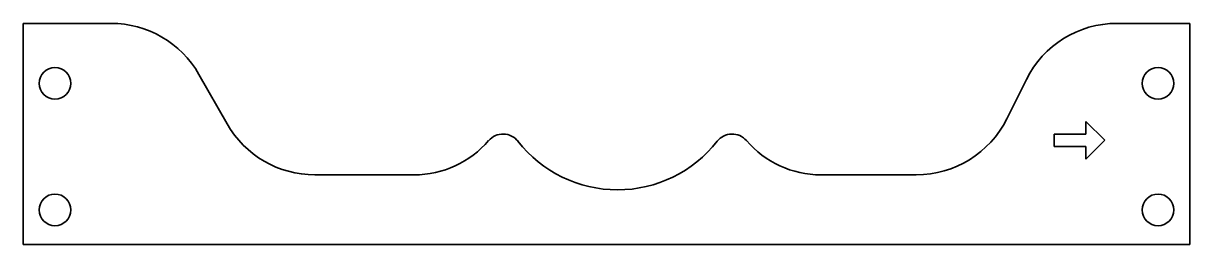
# Model space of a CAD drawing. Header units: inches. Extents: x 0 to 185, y 0 to 35.
import ezdxf

# ---------------------------------------------------------------- set-up
doc = ezdxf.new("R2010")
doc.units = ezdxf.units.IN
doc.header["$MEASUREMENT"] = 0
doc.layers.add('SIMUMAK Visible (ISO)', color=7, linetype='Continuous', lineweight=35)

# ---------------------------------------------------------------- blocks, each defined once
blk = doc.blocks.new('PC-SMT-05-GUIACL01_Sheet_PC-SMT-05-GUIACL01')
at = {"layer": 'SIMUMAK Visible (ISO)'}
for p, q in [((-92.25, 17.5), (-92.25, -17.5)), ((-92.25, 17.5), (-78.37, 17.5)), ((92.25, 17.5), (80.74, 17.5)), ((92.25, -17.5), (92.25, 17.5)), ((-60.02, 1.61), (-64.48, 9.43)), ((66.42, 8.63), (63.33, 2.41)), ((75.83, 2), (78.83, -1)), ((75.83, 0), (75.83, 2)), ((70.83, -2), (70.83, 0)), ((70.83, 0), (75.83, 0)), ((78.83, -1), (75.83, -4)), ((75.83, -2), (70.83, -2)), ((75.83, -4), (75.83, -2)), ((-30.41, -6.46), (-46.12, -6.46)), ((49, -6.46), (33.91, -6.46)), ((-92.25, -17.5), (92.25, -17.5))]:
    blk.add_line(p, q, dxfattribs=at)
for centre in [(-87.25, 8), (87.25, 8), (-87.25, -12), (87.25, -12)]:
    blk.add_circle(centre, 2.5, dxfattribs=at)
at = {"layer": 'SIMUMAK Visible (ISO)', "extrusion": (0, 0, -1)}
for centre, radius, start, end in [((78.37, 1.5), 16, 90, 150.2973), ((-80.74, 1.5), 16, 26.4466, 90), ((16.36, -3), 3, 40.594, 141.9575), ((-19.86, -3), 3, 38.0425, 139.406)]:
    blk.add_arc(centre, radius, start, end, dxfattribs=at)
at = {"layer": 'SIMUMAK Visible (ISO)'}
for centre, radius, start, end in [((49, 9.54), 16, 270, 333.5534), ((-46.12, 9.54), 16, 209.7027, 270), ((-30.41, 9.04), 15.5, 270, 319.406), ((1.75, 11.17), 20, 218.0425, 321.9575), ((33.91, 9.04), 15.5, 220.594, 270)]:
    blk.add_arc(centre, radius, start, end, dxfattribs=at)

msp = doc.modelspace()

# ---------------------------------------------------------------- block references
msp.add_blockref('PC-SMT-05-GUIACL01_Sheet_PC-SMT-05-GUIACL01', (92.25, 17.5))

doc.saveas('drawing.dxf')
